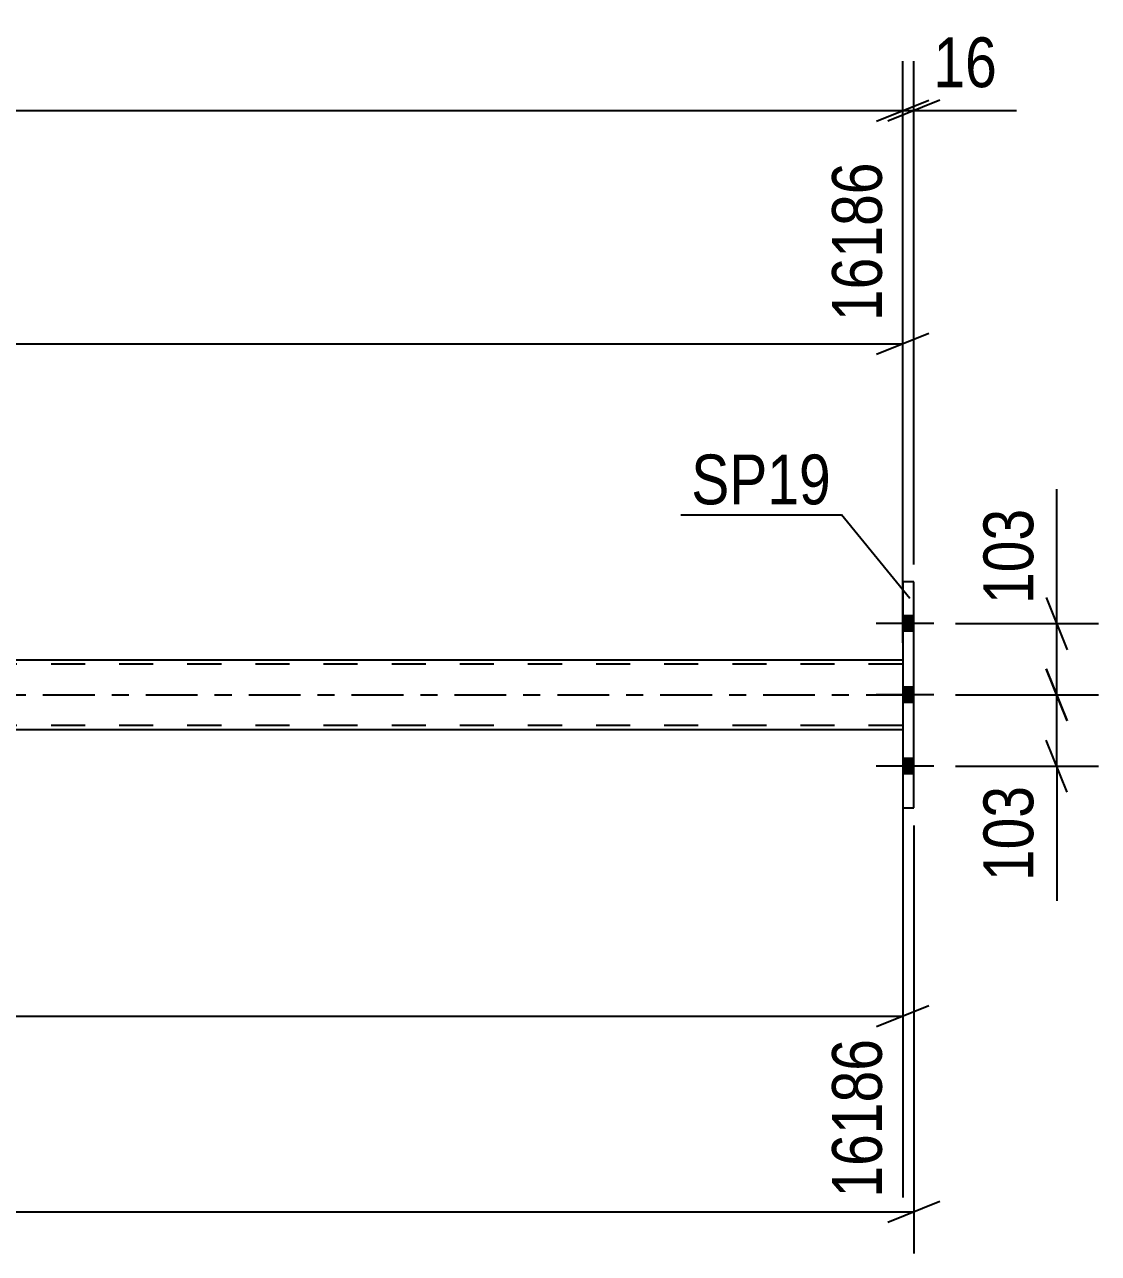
# Model space of a CAD drawing. Header units: millimetres. Extents: x 0 to 841, y 0 to 594.
# Drawn here: x 638.8 to 700.6, y 224.7 to 295.4 of the extents above; entities that cross this region are included whole.
import ezdxf

# ---------------------------------------------------------------- set-up
doc = ezdxf.new("R2010")
doc.units = ezdxf.units.MM
doc.linetypes.add('DXK_LINE_DOT2', pattern=[3.9198, 1.9599, -1.9599])
doc.linetypes.add('DXK_LINE_DOT3', pattern=[5.9187, 2.979, -0.9799, 0.9799, -0.9799])
doc.styles.add('Arial Narrow', font='ARIALN.TTF', dxfattribs={"height": 0.2})

# ---------------------------------------------------------------- blocks, each defined once
blk = doc.blocks.new('Part-318893340-5410 - 5294')
at = {"color": 2, "linetype": 'Continuous'}
for p, q in [((689.989, 263.349), (689.349, 263.349)), ((689.349, 263.349), (689.349, 250.349)), ((689.989, 250.349), (689.989, 263.349)), ((689.349, 250.349), (689.989, 250.349))]:
    blk.add_line(p, q, dxfattribs=at)
blk = doc.blocks.new('Part-318893340-5464 - 5294')
at = {"color": 2, "linetype": 'Continuous'}
for p, q in [((689.349, 258.849), (638.106, 258.849)), ((689.349, 254.849), (638.106, 254.849))]:
    blk.add_line(p, q, dxfattribs=at)
at = {"color": 7, "linetype": 'DXK_LINE_DOT2'}
for p, q in [((689.349, 258.849), (689.349, 254.849)), ((689.349, 258.609), (107.205, 258.609)), ((689.349, 255.089), (107.205, 255.089))]:
    blk.add_line(p, q, dxfattribs=at)
at = {"color": 7, "linetype": 'DXK_LINE_DOT3'}
blk.add_line((107.205, 256.849), (689.349, 256.849), dxfattribs=at)
blk = doc.blocks.new('Bolt-318893340-5512 - 5294')
at = {"linetype": 'Continuous'}
for points in [[(689.989, 260.509), (689.989, 261.389), (689.349, 261.389), (689.349, 260.509)], [(689.989, 260.509), (689.989, 261.389), (689.349, 261.389), (689.349, 260.509)], [(689.989, 260.509), (689.989, 261.389), (689.349, 261.389), (689.349, 260.509)], [(689.989, 256.409), (689.989, 257.289), (689.349, 257.289), (689.349, 256.409)], [(689.989, 256.409), (689.989, 257.289), (689.349, 257.289), (689.349, 256.409)], [(689.989, 252.309), (689.989, 253.189), (689.349, 253.189), (689.349, 252.309)], [(689.989, 252.309), (689.989, 253.189), (689.349, 253.189), (689.349, 252.309)], [(689.989, 252.309), (689.989, 253.189), (689.349, 253.189), (689.349, 252.309)]]:
    blk.add_hatch(color=1, dxfattribs=at).paths.add_polyline_path(points)
at = {"color": 1, "linetype": 'Continuous'}
for p, q in [((691.149, 260.949), (687.829, 260.949)), ((691.149, 260.949), (687.829, 260.949)), ((691.149, 260.949), (687.829, 260.949)), ((689.989, 261.389), (689.349, 261.389)), ((689.989, 261.389), (689.349, 261.389)), ((689.989, 261.389), (689.349, 261.389)), ((689.989, 260.509), (689.349, 260.509)), ((689.989, 260.509), (689.349, 260.509)), ((689.989, 260.509), (689.349, 260.509)), ((689.989, 257.289), (689.349, 257.289)), ((689.989, 257.289), (689.349, 257.289)), ((691.149, 256.849), (687.829, 256.849)), ((691.149, 256.849), (687.829, 256.849)), ((689.989, 256.409), (689.349, 256.409)), ((689.989, 256.409), (689.349, 256.409)), ((689.989, 253.189), (689.349, 253.189)), ((689.989, 253.189), (689.349, 253.189)), ((689.989, 253.189), (689.349, 253.189)), ((691.149, 252.749), (687.829, 252.749)), ((691.149, 252.749), (687.829, 252.749)), ((691.149, 252.749), (687.829, 252.749)), ((689.989, 252.309), (689.349, 252.309)), ((689.989, 252.309), (689.349, 252.309)), ((689.989, 252.309), (689.349, 252.309))]:
    blk.add_line(p, q, dxfattribs=at)
blk = doc.blocks.new('StraightDimension-318893340-11344 - 5294')
at = {"color": 7, "linetype": 'Continuous'}
for p, q in [((698.209, 260.949), (698.209, 268.684)), ((698.209, 260.949), (698.209, 268.684)), ((697.609, 262.449), (698.809, 259.449)), ((692.389, 260.949), (700.609, 260.949)), ((698.209, 256.849), (698.209, 260.949)), ((698.809, 255.349), (697.609, 258.349)), ((692.389, 256.849), (700.609, 256.849))]:
    blk.add_line(p, q, dxfattribs=at)
at = {"color": 0}
blk.add_wipeout([(697.459, 268.159), (693.259, 268.159), (693.259, 261.474), (697.459, 261.474)], dxfattribs=at)
at = {"color": 3, "style": 'Arial Narrow'}
blk.add_text('103', height=2.8633, rotation=90.00021, dxfattribs=at).set_placement((696.859, 262.074))
blk = doc.blocks.new('StraightDimension-318893340-11278 - 5294')
at = {"color": 7, "linetype": 'Continuous'}
for p, q in [((689.349, 264.349), (689.349, 293.296)), ((689.989, 264.349), (689.989, 293.296)), ((687.849, 289.846), (690.849, 291.046)), ((691.489, 291.046), (688.489, 289.846)), ((689.349, 290.446), (689.989, 290.446)), ((689.989, 290.446), (695.896, 290.446)), ((689.989, 290.446), (695.896, 290.446))]:
    blk.add_line(p, q, dxfattribs=at)
at = {"color": 0}
blk.add_wipeout([(695.371, 291.196), (695.371, 295.396), (690.514, 295.396), (690.514, 291.196)], dxfattribs=at)
at = {"color": 3, "style": 'Arial Narrow'}
blk.add_text('16', height=2.8633, dxfattribs=at).set_placement((691.114, 291.796))
blk = doc.blocks.new('StraightDimension-318893340-5621 - 5294')
at = {"color": 7, "linetype": 'Continuous'}
for p, q in [((689.349, 253.849), (689.349, 227.941)), ((540.076, 245.449), (540.076, 227.941)), ((541.576, 238.981), (538.576, 237.781)), ((687.849, 237.781), (690.849, 238.981)), ((540.076, 238.381), (689.349, 238.381))]:
    blk.add_line(p, q, dxfattribs=at)
at = {"color": 0}
blk.add_wipeout([(618.969, 239.131), (618.969, 243.331), (610.457, 243.331), (610.457, 239.131)], dxfattribs=at)
at = {"color": 3, "style": 'Arial Narrow'}
blk.add_text('3732', height=2.8633, dxfattribs=at).set_placement((611.057, 239.731))
at = {"color": 0, "linetype": 'Continuous'}
blk.add_wipeout([(688.749, 237.681), (684.549, 237.681), (684.549, 227.341), (688.749, 227.341)], dxfattribs=at)
at = {"color": 3, "linetype": 'Continuous', "style": 'Arial Narrow'}
blk.add_text('16186', height=2.8633, rotation=90.00021, dxfattribs=at).set_placement((688.149, 227.941))
blk = doc.blocks.new('StraightDimension-318893340-5655 - 5294')
at = {"color": 7, "linetype": 'Continuous'}
for p, q in [((540.076, 268.25), (540.076, 287.485)), ((689.349, 259.849), (689.349, 287.485)), ((541.576, 277.644), (538.576, 276.444)), ((540.076, 277.044), (689.349, 277.044)), ((687.849, 276.444), (690.849, 277.644))]:
    blk.add_line(p, q, dxfattribs=at)
at = {"color": 0}
blk.add_wipeout([(618.969, 277.794), (618.969, 281.994), (610.457, 281.994), (610.457, 277.794)], dxfattribs=at)
at = {"color": 3, "style": 'Arial Narrow'}
blk.add_text('3732', height=2.8633, dxfattribs=at).set_placement((611.057, 278.394))
at = {"color": 0, "linetype": 'Continuous'}
blk.add_wipeout([(688.749, 288.085), (684.549, 288.085), (684.549, 277.744), (688.749, 277.744)], dxfattribs=at)
at = {"color": 3, "linetype": 'Continuous', "style": 'Arial Narrow'}
blk.add_text('16186', height=2.8633, rotation=90.00021, dxfattribs=at).set_placement((688.149, 278.344))
blk = doc.blocks.new('StraightDimension-318893340-11279 - 5294')
at = {"color": 7, "linetype": 'Continuous'}
for p, q in [((689.349, 264.349), (689.349, 293.296)), ((98.585, 290.446), (689.349, 290.446)), ((687.849, 289.846), (690.849, 291.046))]:
    blk.add_line(p, q, dxfattribs=at)
blk = doc.blocks.new('StraightDimension-318893340-11342 - 5294')
at = {"color": 7, "linetype": 'Continuous'}
for p, q in [((697.609, 258.349), (698.809, 255.349)), ((692.389, 256.849), (700.609, 256.849)), ((698.209, 252.749), (698.209, 256.849)), ((698.809, 251.249), (697.609, 254.249)), ((692.389, 252.749), (700.609, 252.749)), ((698.209, 252.749), (698.209, 245.015)), ((698.209, 252.749), (698.209, 245.015))]:
    blk.add_line(p, q, dxfattribs=at)
at = {"color": 0}
blk.add_wipeout([(697.459, 252.224), (693.259, 252.224), (693.259, 245.54), (697.459, 245.54)], dxfattribs=at)
at = {"color": 3, "style": 'Arial Narrow'}
blk.add_text('103', height=2.8633, rotation=90.00021, dxfattribs=at).set_placement((696.859, 246.14))
blk = doc.blocks.new('StraightDimension-318893340-15223 - 5294')
at = {"color": 7, "linetype": 'Continuous'}
for p, q in [((689.989, 249.349), (689.989, 224.732)), ((688.489, 226.532), (691.489, 227.732)), ((97.945, 227.132), (689.989, 227.132))]:
    blk.add_line(p, q, dxfattribs=at)
blk = doc.blocks.new('Mark-318893340-5406 - 5294')
at = {"color": 30, "linetype": 'Continuous'}
for p in [(676.585, 267.207), (689.758, 262.385)]:
    blk.add_line(p, (685.824, 267.207), dxfattribs=at)
at = {"color": 0}
blk.add_wipeout([(685.224, 267.807), (685.224, 270.807), (677.185, 270.807), (677.185, 267.807)], dxfattribs=at)
blk.add_wipeout([(685.224, 267.807), (685.224, 270.807), (677.185, 270.807), (677.185, 267.807)], dxfattribs=at)
at = {"color": 3, "style": 'Arial Narrow'}
blk.add_text('SP19', height=2.8633, dxfattribs=at).set_placement((677.185, 267.807))

msp = doc.modelspace()

# ---------------------------------------------------------------- block references
for name in ['StraightDimension-318893340-11344 - 5294', 'Part-318893340-5410 - 5294', 'Bolt-318893340-5512 - 5294', 'Part-318893340-5464 - 5294']:
    msp.add_blockref(name, (0, 0))

# ---------------------------------------------------------------- next in the draw order: block references
for name in ['StraightDimension-318893340-11278 - 5294', 'StraightDimension-318893340-11342 - 5294', 'StraightDimension-318893340-5621 - 5294']:
    msp.add_blockref(name, (0, 0))

# ---------------------------------------------------------------- next in the draw order: block references
for name in ['StraightDimension-318893340-5655 - 5294', 'StraightDimension-318893340-15223 - 5294']:
    msp.add_blockref(name, (0, 0))

# ---------------------------------------------------------------- next in the draw order: block references
msp.add_blockref('StraightDimension-318893340-11279 - 5294', (0, 0))

# ---------------------------------------------------------------- next in the draw order: block references
msp.add_blockref('Mark-318893340-5406 - 5294', (0, 0))

doc.saveas('drawing.dxf')
